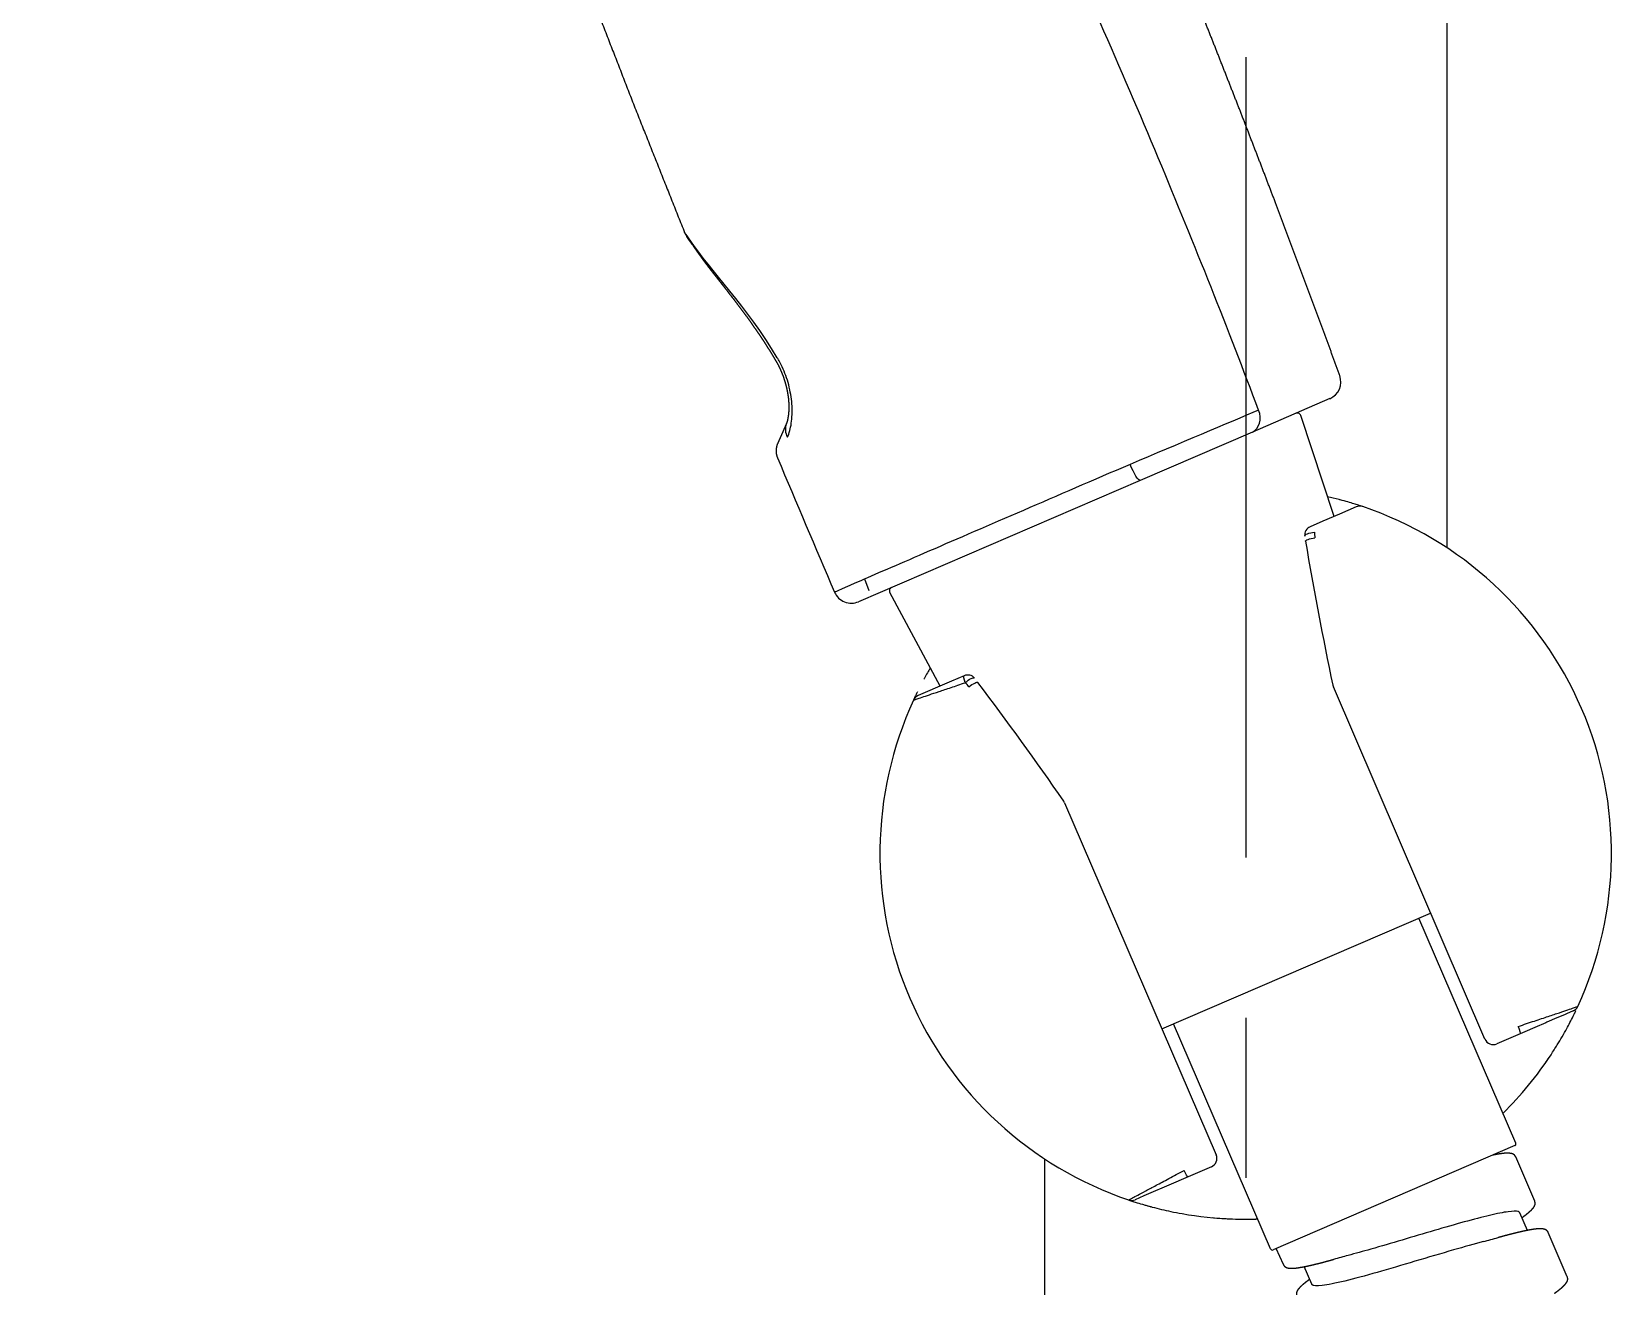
# Model space of a CAD drawing. Header units: millimetres. Extents: x 5066 to 5486, y -1867 to -1273.
# Drawn here: x 5394.63 to 5411.91, y -1611.38 to -1597.66 of the extents above; entities that cross this region are included whole.
import ezdxf

# ---------------------------------------------------------------- set-up
doc = ezdxf.new("R2010")
doc.units = ezdxf.units.MM
doc.header["$LTSCALE"] = 7
doc.header["$MEASUREMENT"] = 0
doc.linetypes.add('CENTER', pattern=[2, 1.25, -0.25, 0.25, -0.25])
doc.layers.add('CL', color=1, linetype='CENTER')
doc.layers.add('DWG', color=7, linetype='CONTINUOUS')

msp = doc.modelspace()

# ---------------------------------------------------------------- linework, layer by layer
at = {"layer": 'CL', "color": 1, "linetype": 'CENTER'}
msp.add_line((5407.912, -1527.939), (5407.912, -1726.342), dxfattribs=at)
at = {"layer": 'DWG'}
for p, q in [((5410.112, -1558.242), (5410.112, -1603.301)), ((5408.832, -1601.672), (5407.985, -1602.037)), ((5408.879, -1602.959), (5408.514, -1601.857)), ((5407.985, -1602.037), (5406.758, -1602.566)), ((5406.758, -1602.566), (5403.679, -1603.892)), ((5409.12, -1602.855), (5408.938, -1602.933)), ((5408.756, -1603.012), (5408.617, -1603.072)), ((5408.617, -1603.072), (5408.617, -1603.072)), ((5408.938, -1602.933), (5408.756, -1603.012)), ((5403.794, -1603.773), (5403.746, -1603.644)), ((5404.571, -1604.814), (5404.021, -1603.792)), ((5404.644, -1604.783), (5404.33, -1604.918)), ((5404.694, -1604.761), (5404.644, -1604.783)), ((5404.833, -1604.702), (5404.694, -1604.761)), ((5410.528, -1608.673), (5408.871, -1604.824)), ((5405.932, -1606.09), (5407.589, -1609.938)), ((5406.996, -1608.561), (5409.935, -1607.295)), ((5410.866, -1609.812), (5409.806, -1607.35)), ((5411.316, -1608.442), (5411.207, -1608.489)), ((5411.397, -1608.407), (5411.316, -1608.442)), ((5411.426, -1608.395), (5411.397, -1608.407)), ((5411.452, -1608.384), (5411.426, -1608.395)), ((5411.493, -1608.366), (5411.452, -1608.384)), ((5408.184, -1610.967), (5407.124, -1608.505)), ((5410.914, -1608.615), (5410.66, -1608.725)), ((5410.965, -1608.593), (5410.914, -1608.615)), ((5411.073, -1608.547), (5410.965, -1608.593)), ((5411.194, -1608.495), (5411.073, -1608.547)), ((5411.207, -1608.489), (5411.194, -1608.495)), ((5405.712, -1609.983), (5405.712, -1641.739)), ((5410.856, -1609.838), (5408.211, -1610.977)), ((5410.637, -1609.938), (5410.635, -1609.933)), ((5411.073, -1610.444), (5410.865, -1609.961)), ((5407.537, -1610.07), (5407.283, -1610.179)), ((5407.123, -1610.248), (5406.799, -1610.387)), ((5407.232, -1610.201), (5407.123, -1610.248)), ((5407.283, -1610.179), (5407.232, -1610.201)), ((5406.799, -1610.387), (5406.703, -1610.429)), ((5410.993, -1610.764), (5410.911, -1610.573)), ((5411.429, -1611.271), (5411.221, -1610.787)), ((5408.324, -1611.138), (5408.247, -1610.961)), ((5408.634, -1611.352), (5408.551, -1611.161))]:
    msp.add_line(p, q, dxfattribs=at)
for centre, radius, start, end in [((5399.71, -1601.387), 2.572, 33.9833, 36.5447), ((5400.142, -1601.09), 2.042, 32.7874, 35.6601), ((5408.753, -1601.489), 0.2, 293.3, 19.9845), ((5408.476, -1601.869), 0.04, 18.3, 113.3), ((5588.265, -1524.398), 201.176, 202.78843, 203.24265), ((5407.918, -1606.617), 3.974, 75.1968, 77.0656), ((5409.159, -1602.947), 0.1, 71.3381, 113.3), ((5407.897, -1606.685), 4.046, 71.3667, 72.0596), ((5407.912, -1606.642), 4, 335.2619, 71.3381), ((5408.657, -1603.164), 0.1, 113.3, 185.7746), ((5452.175, -1595.78), 44.241, 189.6965, 191.7718), ((5409.623, -1603.08), 0.961, 183.1363, 186.7137), ((5404.056, -1603.773), 0.04, 113.3, 208.3), ((5403.6, -1603.708), 0.2, 203.2427, 293.2997), ((5407.889, -1606.629), 3.974, 149.5343, 151.4061), ((5404.872, -1604.793), 0.1, 40.8271, 113.3027), ((5404.149, -1605.437), 0.96, 39.8853, 43.4658), ((5369.617, -1631.334), 44.23, 34.8302, 36.906), ((5408.963, -1604.785), 0.1, 192.0776, 203.3), ((5407.912, -1606.642), 4, 155.2619, 251.3381), ((5404.369, -1605.01), 0.1, 113.3039, 155.2648), ((5405.84, -1606.129), 0.1, 23.3, 34.522), ((5407.912, -1606.642), 4, 331.6345, 333.8174), ((5411.454, -1608.274), 0.1, 293.3, 335.2619), ((5407.912, -1606.642), 4, 328.4279, 331.4034), ((5410.62, -1608.633), 0.1, 203.3, 293.3), ((5407.912, -1606.642), 4, 314.7074, 326.5994), ((5410.848, -1609.82), 0.02, 293.3, 23.3), ((5407.497, -1609.978), 0.1, 293.3, 23.3), ((5406.664, -1610.337), 0.1, 251.3356, 293.2967), ((5407.922, -1606.609), 4.035, 251.3693, 252.0642), ((5407.911, -1606.642), 4, 252.7825, 254.9738), ((5407.912, -1606.642), 4, 255.1883, 258.172), ((5407.912, -1606.641), 4.001, 258.1721, 259.9991), ((5407.912, -1606.642), 4, 259.9992, 267.9265), ((5407.912, -1606.639), 4.003, 267.9281, 271.5879), ((5406.674, -1596.462), 14.927, 284.9011, 285.5336), ((5408.203, -1610.959), 0.02, 203.3, 293.3), ((5412.871, -1625.463), 14.927, 104.9011, 105.5336)]:
    msp.add_arc(centre, radius, start, end, dxfattribs=at)
at = {"layer": 'DWG', "extrusion": (0, 0, -1)}
for centre, major_axis, ratio, start_param, end_param in [((5408.657, -1603.164), (0.0995, 0.0101), 0.301085, 3.141531, 4.809117), ((5408.664, -1603.214), (0.0985, 0.0175), 0.203475, 3.141593, 4.796181), ((5404.872, -1604.793), (-0.0396, 0.0918), 0.188659, -1.311236, -0.000035), ((5404.872, -1604.793), (0.0757, 0.0654), 0.301085, 4.61569, 6.283246), ((5404.904, -1604.833), (0.0803, 0.0596), 0.203506, 4.628655, 6.283179), ((5410.874, -1608.524), (-0.0396, 0.0918), 0.125624, 1.753058, 3.141614), ((5407.243, -1610.087), (-0.0396, 0.0918), 0.125632, 3.141593, 4.530132)]:
    msp.add_ellipse(centre, major_axis=major_axis, ratio=ratio, start_param=start_param, end_param=end_param, dxfattribs=at)
at = {"layer": 'DWG'}
for points, degree, knots in [([(5408.941, -1601.42), (5408.827, -1601.107), (5408.712, -1600.794), (5408.596, -1600.482), (5408.479, -1600.17), (5408.362, -1599.858), (5408.244, -1599.546), (5408.118, -1599.216), (5407.991, -1598.887), (5407.864, -1598.557), (5407.735, -1598.229), (5407.606, -1597.9), (5407.476, -1597.572), (5407.345, -1597.244), (5407.213, -1596.916), (5407.08, -1596.589), (5406.947, -1596.262), (5406.812, -1595.936), (5406.677, -1595.61), (5406.541, -1595.284), (5406.404, -1594.959), (5406.266, -1594.633), (5406.128, -1594.309), (5405.988, -1593.984), (5405.635, -1593.167), (5405.277, -1592.35), (5404.915, -1591.533), (5404.548, -1590.717), (5404.175, -1589.903), (5403.795, -1589.092), (5403.408, -1588.284), (5403.012, -1587.48), (5402.607, -1586.682), (5402.192, -1585.889), (5401.766, -1585.103), (5401.329, -1584.324), (5400.88, -1583.554), (5400.417, -1582.792), (5399.941, -1582.039), (5399.45, -1581.297), (5398.944, -1580.567), (5398.421, -1579.848), (5397.882, -1579.142), (5397.324, -1578.449)], 1, [0, 0, 1.666711, 3.333423, 5.000134, 6.666846, 8.333557, 10.000268, 11.765396, 13.530523, 15.29565, 17.060777, 18.825904, 20.591032, 22.356159, 24.121286, 25.886413, 27.651541, 29.416668, 31.181795, 32.946922, 34.71205, 36.477177, 38.242304, 40.007431, 44.454441, 48.901451, 53.348461, 57.795472, 62.242482, 66.689492, 71.136502, 75.583512, 80.030522, 84.477532, 88.924542, 93.371552, 97.818562, 102.265572, 106.712582, 111.159592, 115.606602, 120.053613, 124.500623, 128.947633, 128.947633]), ([(5408.054, -1601.798), (5407.725, -1600.925), (5407.36, -1600.004), (5406.754, -1598.557), (5406.542, -1598.064), (5406.209, -1597.308), (5406.095, -1597.053), (5405.92, -1596.668), (5405.832, -1596.474), (5405.742, -1596.278), (5405.697, -1596.18), (5405.677, -1596.137), (5405.663, -1596.106), (5405.655, -1596.09), (5405.527, -1595.813), (5405.353, -1595.441), (5405.007, -1594.72), (5404.877, -1594.452), (5404.661, -1594.01), (5404.585, -1593.856), (5404.466, -1593.616), (5404.425, -1593.534), (5404.341, -1593.367), (5404.297, -1593.278), (5403.989, -1592.665), (5403.731, -1592.164), (5403.372, -1591.475), (5403.257, -1591.256), (5403.091, -1590.943), (5403.01, -1590.791), (5402.919, -1590.619), (5402.88, -1590.548), (5402.855, -1590.5), (5402.847, -1590.486), (5401.634, -1588.225), (5400.59, -1586.425), (5399.701, -1584.923), (5399.631, -1584.805), (5399.497, -1584.58), (5399.43, -1584.467), (5399.229, -1584.131), (5399.095, -1583.907), (5398.693, -1583.24), (5398.426, -1582.8), (5398.126, -1582.309), (5398.083, -1582.24), (5398.061, -1582.204), (5398.049, -1582.184), (5398.007, -1582.116), (5397.974, -1582.061), (5397.855, -1581.868), (5397.753, -1581.701), (5397.499, -1581.292), (5397.348, -1581.049), (5396.993, -1580.492), (5396.787, -1580.178), (5396.535, -1579.842)], 3, [0, 0, 0, 0, 0.125, 0.125, 0.1875, 0.1875, 0.21875, 0.21875, 0.234375, 0.2421875, 0.2421875, 0.2460938, 0.2460938, 0.25, 0.25, 0.3125, 0.3125, 0.34375, 0.34375, 0.359375, 0.359375, 0.3671875, 0.3671875, 0.375, 0.375, 0.4375, 0.4375, 0.46875, 0.46875, 0.484375, 0.4921875, 0.4960938, 0.4960938, 0.5, 0.5, 0.75, 0.75, 0.765625, 0.765625, 0.78125, 0.78125, 0.8125, 0.8125, 0.875, 0.875, 0.8828125, 0.8828125, 0.890625, 0.890625, 0.90625, 0.90625, 0.9375, 0.9375, 0.96875, 0.96875, 0.9999967, 0.9999967, 0.9999967, 0.9999967]), ([(5394.635, -1581.263), (5394.752, -1581.524), (5394.868, -1581.785), (5394.983, -1582.047), (5395.097, -1582.309), (5395.211, -1582.571), (5395.324, -1582.833), (5395.436, -1583.096), (5395.56, -1583.387), (5395.682, -1583.678), (5395.804, -1583.97), (5395.924, -1584.262), (5396.044, -1584.554), (5396.163, -1584.847), (5396.281, -1585.14), (5396.398, -1585.434), (5396.514, -1585.728), (5396.629, -1586.022), (5396.743, -1586.316), (5396.856, -1586.611), (5396.968, -1586.907), (5397.08, -1587.203), (5397.19, -1587.499), (5397.3, -1587.795), (5397.408, -1588.092), (5397.516, -1588.389), (5397.623, -1588.686), (5398.124, -1590.089), (5398.626, -1591.492), (5399.131, -1592.893), (5399.641, -1594.293), (5400.159, -1595.69), (5400.686, -1597.083), (5401.225, -1598.472), (5401.776, -1599.856)], 1, [0, 0, 1.42864, 2.85728, 4.28592, 5.71456, 7.1432, 8.57184, 10.00048, 11.580121, 13.159763, 14.739404, 16.319045, 17.898687, 19.478328, 21.05797, 22.637611, 24.217252, 25.796894, 27.376535, 28.956176, 30.535818, 32.115459, 33.695101, 35.274742, 36.854383, 38.434025, 40.013666, 47.461626, 54.909587, 62.357547, 69.805508, 77.253468, 84.701429, 92.149389, 99.59735, 99.59735]), ([(5401.776, -1599.856), (5401.78, -1599.865), (5401.785, -1599.875), (5401.791, -1599.884), (5401.795, -1599.891), (5401.798, -1599.896), (5401.8, -1599.898), (5401.8, -1599.898), (5401.8, -1599.899), (5401.801, -1599.899), (5401.801, -1599.899), (5401.801, -1599.899), (5401.801, -1599.9), (5401.801, -1599.9), (5401.802, -1599.901), (5401.804, -1599.903), (5401.805, -1599.906), (5401.808, -1599.909), (5401.811, -1599.913), (5401.814, -1599.919), (5401.819, -1599.924), (5401.823, -1599.931), (5401.828, -1599.939), (5401.834, -1599.947), (5401.84, -1599.956), (5401.846, -1599.966), (5401.852, -1599.975), (5401.858, -1599.984)], 1, [0, 0, 0.053488, 0.106976, 0.160464, 0.201062, 0.231519, 0.24199, 0.246039, 0.250116, 0.258251, 0.274284, 0.322281, 0.394282, 0.466282, 0.574559, 0.682835, 0.791111, 0.899387, 1.017454, 1.13552, 1.253586, 1.371653, 1.489719, 1.607785, 1.725852, 1.843918, 1.946245, 2.048572, 2.048572]), ([(5401.858, -1599.984), (5401.877, -1600.012), (5401.896, -1600.04), (5401.915, -1600.068), (5401.936, -1600.097), (5401.957, -1600.125), (5401.978, -1600.155), (5402, -1600.184), (5402.023, -1600.214), (5402.046, -1600.244), (5402.07, -1600.275), (5402.094, -1600.306), (5402.119, -1600.337), (5402.144, -1600.369), (5402.169, -1600.401), (5402.195, -1600.434), (5402.221, -1600.467), (5402.247, -1600.501), (5402.273, -1600.535), (5402.3, -1600.569), (5402.326, -1600.603), (5402.352, -1600.638), (5402.379, -1600.673), (5402.406, -1600.709), (5402.433, -1600.745), (5402.46, -1600.782), (5402.487, -1600.819), (5402.514, -1600.857), (5402.54, -1600.896), (5402.567, -1600.934), (5402.594, -1600.974), (5402.621, -1601.013), (5402.647, -1601.053), (5402.673, -1601.094), (5402.699, -1601.135), (5402.725, -1601.176), (5402.75, -1601.218), (5402.775, -1601.261)], 1, [0, 0, 0.258466, 0.516933, 0.775399, 1.033865, 1.292332, 1.550798, 1.809265, 2.067731, 2.326197, 2.584664, 2.84313, 3.101596, 3.360063, 3.618529, 3.876996, 4.135462, 4.393928, 4.652395, 4.910861, 5.164523, 5.418185, 5.671846, 5.925508, 6.17917, 6.432832, 6.686493, 6.940155, 7.193817, 7.447479, 7.701141, 7.954802, 8.208464, 8.462126, 8.715788, 8.969449, 9.223111, 9.476773, 9.476773]), ([(5402.775, -1601.261), (5402.785, -1601.278), (5402.795, -1601.295), (5402.804, -1601.313), (5402.813, -1601.331), (5402.821, -1601.349), (5402.829, -1601.367), (5402.837, -1601.386), (5402.845, -1601.406), (5402.853, -1601.426), (5402.86, -1601.446), (5402.866, -1601.466), (5402.873, -1601.486), (5402.878, -1601.506), (5402.884, -1601.526), (5402.889, -1601.545), (5402.893, -1601.563), (5402.897, -1601.582), (5402.9, -1601.6), (5402.903, -1601.618), (5402.906, -1601.636), (5402.909, -1601.654), (5402.911, -1601.671), (5402.912, -1601.689), (5402.914, -1601.707), (5402.915, -1601.724), (5402.915, -1601.741), (5402.916, -1601.757), (5402.916, -1601.773), (5402.915, -1601.788), (5402.915, -1601.803), (5402.914, -1601.819), (5402.913, -1601.834), (5402.911, -1601.849), (5402.909, -1601.862), (5402.907, -1601.875), (5402.905, -1601.888), (5402.903, -1601.899), (5402.901, -1601.909), (5402.899, -1601.916), (5402.897, -1601.923), (5402.895, -1601.929), (5402.893, -1601.935), (5402.892, -1601.939), (5402.89, -1601.942)], 1, [0, 0, 0.100759, 0.201518, 0.302277, 0.403037, 0.503796, 0.604555, 0.705314, 0.811765, 0.918216, 1.024667, 1.131118, 1.237569, 1.344019, 1.45047, 1.550767, 1.651063, 1.75136, 1.851656, 1.951953, 2.052249, 2.152546, 2.252842, 2.358667, 2.464492, 2.570317, 2.676141, 2.781966, 2.887791, 2.993615, 3.09944, 3.21678, 3.33412, 3.45146, 3.5688, 3.68614, 3.80348, 3.92082, 4.03816, 4.134729, 4.231297, 4.327865, 4.424433, 4.521001, 4.61757, 4.61757]), ([(5402.901, -1602.094), (5402.911, -1602.073), (5402.92, -1602.048), (5402.927, -1602.02), (5402.94, -1601.972), (5402.949, -1601.913), (5402.952, -1601.847), (5402.954, -1601.787), (5402.951, -1601.72), (5402.941, -1601.651), (5402.931, -1601.584), (5402.915, -1601.513), (5402.891, -1601.444), (5402.869, -1601.38), (5402.841, -1601.316), (5402.809, -1601.257), (5402.802, -1601.246), (5402.796, -1601.235), (5402.79, -1601.224)], 3, [0, 0, 0, 0, 0.136682, 0.136682, 0.136682, 0.368618, 0.368618, 0.368618, 0.577307, 0.577307, 0.577307, 0.777603, 0.777603, 0.777603, 0.964538, 0.964538, 0.964538, 1, 1, 1, 1]), ([(5402.89, -1601.942), (5402.882, -1601.962), (5402.874, -1601.98), (5402.866, -1601.997), (5402.859, -1602.014), (5402.852, -1602.03), (5402.845, -1602.045), (5402.839, -1602.059), (5402.833, -1602.073), (5402.827, -1602.085), (5402.822, -1602.097), (5402.817, -1602.108), (5402.813, -1602.117), (5402.809, -1602.126), (5402.806, -1602.134), (5402.803, -1602.141), (5402.801, -1602.146), (5402.799, -1602.15), (5402.797, -1602.153), (5402.796, -1602.156), (5402.795, -1602.158), (5402.794, -1602.16), (5402.794, -1602.16), (5402.794, -1602.16), (5402.794, -1602.161), (5402.794, -1602.161), (5402.794, -1602.161), (5402.794, -1602.161), (5402.794, -1602.161), (5402.793, -1602.162), (5402.793, -1602.163), (5402.793, -1602.164), (5402.788, -1602.174), (5402.785, -1602.185), (5402.782, -1602.196), (5402.78, -1602.207), (5402.778, -1602.218), (5402.777, -1602.23), (5402.777, -1602.242), (5402.777, -1602.253), (5402.778, -1602.267), (5402.78, -1602.28), (5402.783, -1602.294), (5402.787, -1602.307), (5402.792, -1602.319)], 1, [0, 0, 0.226966, 0.453932, 0.680898, 0.907864, 1.13483, 1.361796, 1.588762, 1.815728, 2.042694, 2.26966, 2.496627, 2.723593, 2.950559, 3.177525, 3.404491, 3.591506, 3.77852, 3.965535, 4.15255, 4.325729, 4.498908, 4.658025, 4.717692, 4.777358, 4.782954, 4.788249, 4.78957, 4.790892, 4.79356, 4.798874, 4.804189, 4.860416, 4.916643, 4.97287, 5.03053, 5.08819, 5.14585, 5.203511, 5.261171, 5.329108, 5.397045, 5.464982, 5.532919, 5.600856, 5.600856]), ([(5406.647, -1602.391), (5406.242, -1602.565), (5405.853, -1602.733), (5405.109, -1603.054), (5404.759, -1603.205), (5404.149, -1603.469), (5403.888, -1603.582), (5403.52, -1603.742), (5403.417, -1603.787), (5403.416, -1603.787), (5403.416, -1603.787), (5403.416, -1603.787)], 3, [0, 0, 0, 0, 0.125, 0.125, 0.25, 0.25, 0.375, 0.375, 0.5, 0.5, 0.5007302, 0.5007302, 0.5007302, 0.5007302]), ([(5409.096, -1602.821), (5409.096, -1602.821), (5409.077, -1602.816), (5409.055, -1602.809), (5409.029, -1602.801), (5409.029, -1602.801)], 3, [0.18713878, 0.18713878, 0.18713878, 0.18713878, 0.1875, 0.25, 0.25071973, 0.25071973, 0.25071973, 0.25071973]), ([(5404.3, -1604.922), (5404.3, -1604.922), (5404.294, -1604.936), (5404.283, -1604.959), (5404.279, -1604.968), (5404.279, -1604.968)], 3, [0.8744278, 0.8744278, 0.8744278, 0.8744278, 0.875, 0.9375, 1, 1, 1, 1]), ([(5404.322, -1604.878), (5404.32, -1604.881), (5404.318, -1604.884), (5404.31, -1604.901), (5404.305, -1604.912), (5404.3, -1604.922)], 3, [18.09214, 18.09214, 18.09214, 18.09214, 18.2728263, 18.2728263, 19.038782, 19.038782, 19.038782, 19.038782]), ([(5411.501, -1608.407), (5411.503, -1608.404), (5411.504, -1608.401), (5411.512, -1608.385), (5411.518, -1608.372), (5411.523, -1608.362)], 3, [18.0823706, 18.0823706, 18.0823706, 18.0823706, 18.240362, 18.240362, 19.0352989, 19.0352989, 19.0352989, 19.0352989]), ([(5410.865, -1609.961), (5410.862, -1609.954), (5410.858, -1609.949), (5410.854, -1609.944), (5410.849, -1609.939), (5410.844, -1609.936), (5410.839, -1609.932), (5410.834, -1609.93), (5410.826, -1609.927), (5410.818, -1609.924), (5410.81, -1609.923), (5410.801, -1609.922), (5410.793, -1609.921), (5410.781, -1609.92), (5410.769, -1609.92), (5410.755, -1609.921), (5410.741, -1609.922), (5410.727, -1609.923), (5410.711, -1609.925), (5410.695, -1609.928), (5410.677, -1609.93), (5410.659, -1609.934), (5410.64, -1609.937), (5410.62, -1609.941), (5410.613, -1609.942)], 1, [0, 0, 0.098664, 0.197327, 0.295991, 0.394654, 0.493318, 0.591982, 0.690645, 0.844485, 0.998324, 1.152163, 1.306003, 1.459842, 1.661125, 1.862408, 2.06369, 2.264973, 2.466256, 2.667538, 2.868821, 3.070104, 3.271386, 3.472669, 3.673952, 3.73573, 3.73573]), ([(5406.68, -1610.448), (5406.68, -1610.448), (5406.666, -1610.443), (5406.646, -1610.436), (5406.635, -1610.433), (5406.633, -1610.432)], 3, [0.8746327, 0.8746327, 0.8746327, 0.8746327, 0.875, 0.9375, 0.9784743, 0.9784743, 0.9784743, 0.9784743]), ([(5410.933, -1610.625), (5410.935, -1610.624), (5410.949, -1610.614), (5410.962, -1610.604), (5410.974, -1610.595), (5410.986, -1610.586), (5410.996, -1610.577), (5411.007, -1610.569), (5411.016, -1610.561), (5411.025, -1610.552), (5411.033, -1610.545), (5411.041, -1610.537), (5411.048, -1610.529), (5411.06, -1610.515), (5411.07, -1610.499), (5411.077, -1610.482), (5411.078, -1610.464), (5411.073, -1610.444)], 1, [2.573214, 2.573214, 2.59707, 2.768816, 2.940562, 3.112308, 3.284054, 3.4558, 3.627546, 3.799292, 3.971038, 4.142784, 4.31453, 4.486276, 4.80182, 5.117364, 5.432907, 5.748451, 6.063995, 6.063995]), ([(5408.044, -1610.64), (5408.037, -1610.64), (5408.03, -1610.64), (5408.023, -1610.64), (5408.022, -1610.64)], 3, [0.245550305, 0.245550305, 0.245550305, 0.245550305, 0.25, 0.250298375, 0.250298375, 0.250298375, 0.250298375]), ([(5410.911, -1610.573), (5410.908, -1610.567), (5410.889, -1610.552), (5410.797, -1610.554), (5410.591, -1610.595), (5410.31, -1610.669), (5409.977, -1610.765), (5409.622, -1610.87), (5409.298, -1610.966), (5409.11, -1611.018), (5409.033, -1611.038)], 3, [82.174721, 82.174721, 82.174721, 82.174721, 82.310341, 82.614069, 82.917798, 83.221526, 83.525254, 83.828982, 84.13271, 84.378013, 84.378013, 84.378013, 84.378013]), ([(5411.221, -1610.787), (5411.218, -1610.781), (5411.214, -1610.775), (5411.21, -1610.77), (5411.205, -1610.766), (5411.2, -1610.762), (5411.195, -1610.759), (5411.19, -1610.756), (5411.182, -1610.753), (5411.174, -1610.751), (5411.166, -1610.749), (5411.157, -1610.748), (5411.149, -1610.747), (5411.137, -1610.747), (5411.125, -1610.747), (5411.111, -1610.747), (5411.097, -1610.748), (5411.083, -1610.75), (5411.067, -1610.752), (5411.051, -1610.754), (5411.033, -1610.757), (5411.015, -1610.76), (5410.996, -1610.764), (5410.976, -1610.768), (5410.957, -1610.772), (5410.937, -1610.776), (5410.916, -1610.781), (5410.894, -1610.786), (5410.872, -1610.791), (5410.849, -1610.797), (5410.826, -1610.803), (5410.801, -1610.809), (5410.777, -1610.815), (5410.751, -1610.822), (5410.725, -1610.829), (5410.698, -1610.836), (5410.671, -1610.844)], 1, [0, 0, 0.098664, 0.197327, 0.295991, 0.394654, 0.493318, 0.591982, 0.690645, 0.844485, 0.998324, 1.152163, 1.306003, 1.459842, 1.661125, 1.862407, 2.06369, 2.264973, 2.466255, 2.667538, 2.868821, 3.070103, 3.271386, 3.472669, 3.673951, 3.858158, 4.042365, 4.226572, 4.410779, 4.594986, 4.779193, 4.9634, 5.147607, 5.331814, 5.516021, 5.700228, 5.884435, 6.068642, 6.068642]), ([(5410.512, -1610.887), (5410.412, -1610.913), (5410.173, -1610.981), (5409.762, -1611.103), (5409.339, -1611.228), (5408.978, -1611.326), (5408.725, -1611.377), (5408.645, -1611.371), (5408.634, -1611.354), (5408.634, -1611.352)], 3, [83.113022, 83.113022, 83.113022, 83.113022, 83.429303, 83.798459, 84.167615, 84.536771, 84.905927, 85.275084, 85.316314, 85.316314, 85.316314, 85.316314]), ([(5408.324, -1611.138), (5408.327, -1611.144), (5408.331, -1611.15), (5408.335, -1611.155), (5408.34, -1611.159), (5408.345, -1611.163), (5408.35, -1611.166), (5408.355, -1611.169), (5408.363, -1611.172), (5408.371, -1611.174), (5408.379, -1611.176), (5408.387, -1611.177), (5408.396, -1611.178), (5408.408, -1611.178), (5408.42, -1611.178), (5408.433, -1611.178), (5408.447, -1611.177), (5408.462, -1611.176), (5408.478, -1611.174), (5408.494, -1611.171), (5408.511, -1611.168), (5408.53, -1611.165), (5408.549, -1611.162), (5408.569, -1611.158), (5408.588, -1611.154), (5408.608, -1611.149), (5408.629, -1611.145), (5408.65, -1611.14), (5408.672, -1611.134), (5408.695, -1611.129), (5408.719, -1611.123), (5408.743, -1611.117), (5408.768, -1611.11), (5408.794, -1611.103), (5408.82, -1611.096), (5408.846, -1611.089), (5408.874, -1611.082)], 1, [0, 0, 0.098664, 0.197327, 0.295991, 0.394654, 0.493318, 0.591981, 0.690645, 0.844484, 0.998323, 1.152163, 1.306002, 1.459841, 1.661124, 1.862406, 2.063689, 2.264972, 2.466254, 2.667537, 2.868819, 3.070102, 3.271384, 3.472667, 3.67395, 3.858157, 4.042364, 4.226571, 4.410778, 4.594985, 4.779192, 4.963399, 5.147606, 5.331813, 5.516021, 5.700228, 5.884435, 6.068642, 6.068642]), ([(5408.611, -1611.3), (5408.609, -1611.302), (5408.596, -1611.311), (5408.583, -1611.321), (5408.571, -1611.33), (5408.559, -1611.339), (5408.548, -1611.348), (5408.538, -1611.356), (5408.528, -1611.365), (5408.52, -1611.373), (5408.511, -1611.381), (5408.504, -1611.389), (5408.497, -1611.396), (5408.485, -1611.41), (5408.475, -1611.426), (5408.468, -1611.443), (5408.466, -1611.461), (5408.471, -1611.481)], 1, [2.573214, 2.573214, 2.597065, 2.768811, 2.940557, 3.112303, 3.284049, 3.455795, 3.627541, 3.799287, 3.971033, 4.142779, 4.314525, 4.486271, 4.801816, 5.11736, 5.432905, 5.74845, 6.063995, 6.063995]), ([(5411.289, -1611.452), (5411.291, -1611.45), (5411.305, -1611.441), (5411.318, -1611.431), (5411.33, -1611.422), (5411.342, -1611.413), (5411.352, -1611.404), (5411.363, -1611.396), (5411.372, -1611.387), (5411.381, -1611.379), (5411.389, -1611.371), (5411.397, -1611.363), (5411.404, -1611.356), (5411.416, -1611.341), (5411.426, -1611.326), (5411.433, -1611.309), (5411.434, -1611.291), (5411.429, -1611.271)], 1, [2.573214, 2.573214, 2.597069, 2.768815, 2.940561, 3.112307, 3.284053, 3.455799, 3.627545, 3.799291, 3.971037, 4.142783, 4.314529, 4.486275, 4.801819, 5.117363, 5.432907, 5.748451, 6.063995, 6.063995])]:
    msp.add_open_spline(points, degree=degree, knots=knots, dxfattribs=at)
for points in [[(5401.843, -1599.949), (5401.846, -1599.962), (5401.852, -1599.973), (5401.859, -1599.984)], [(5402.79, -1601.224), (5402.46, -1600.673), (5402.053, -1600.263), (5401.843, -1599.949)], [(5408.054, -1601.798), (5407.727, -1601.935), (5407.174, -1602.169), (5406.647, -1602.391)], [(5407.985, -1602.037), (5408.06, -1602.005), (5408.092, -1601.893), (5408.054, -1601.798)], [(5402.891, -1601.943), (5402.871, -1601.989), (5402.874, -1602.046), (5402.901, -1602.094)], [(5406.758, -1602.566), (5406.742, -1602.573), (5406.689, -1602.489), (5406.647, -1602.391)], [(5408.947, -1602.778), (5408.943, -1602.777), (5408.938, -1602.776), (5408.933, -1602.775)], [(5409.029, -1602.801), (5409.004, -1602.794), (5408.977, -1602.786), (5408.947, -1602.778)], [(5409.144, -1602.836), (5409.13, -1602.832), (5409.115, -1602.827), (5409.096, -1602.821)], [(5409.191, -1602.852), (5409.191, -1602.852), (5409.191, -1602.852), (5409.191, -1602.852)], [(5404.279, -1604.968), (5404.279, -1604.968), (5404.285, -1604.966), (5404.315, -1604.956), (5404.369, -1604.937), (5404.449, -1604.91), (5404.555, -1604.875), (5404.685, -1604.831), (5404.79, -1604.796), (5404.845, -1604.777)], [(5404.4, -1604.727), (5404.397, -1604.731), (5404.395, -1604.736), (5404.393, -1604.74)], [(5410.893, -1608.535), (5410.956, -1608.514), (5411.075, -1608.474), (5411.225, -1608.424), (5411.347, -1608.383), (5411.44, -1608.351), (5411.502, -1608.33), (5411.537, -1608.318), (5411.544, -1608.316), (5411.544, -1608.316)], [(5411.424, -1608.557), (5411.426, -1608.552), (5411.429, -1608.547), (5411.431, -1608.542)], [(5411.251, -1608.844), (5411.275, -1608.807), (5411.298, -1608.771), (5411.319, -1608.736)], [(5411.164, -1608.971), (5411.195, -1608.927), (5411.224, -1608.885), (5411.251, -1608.844)], [(5406.632, -1610.432), (5406.632, -1610.432), (5406.638, -1610.428), (5406.671, -1610.411), (5406.729, -1610.38), (5406.815, -1610.335), (5406.929, -1610.274), (5407.069, -1610.2), (5407.18, -1610.14), (5407.239, -1610.109)], [(5406.68, -1610.448), (5406.693, -1610.452), (5406.709, -1610.457), (5406.728, -1610.463)], [(5406.794, -1610.483), (5406.819, -1610.49), (5406.845, -1610.497), (5406.874, -1610.505)], [(5406.874, -1610.505), (5406.879, -1610.506), (5406.884, -1610.508), (5406.889, -1610.509)], [(5407.544, -1610.625), (5407.615, -1610.632), (5407.689, -1610.637), (5407.767, -1610.639)]]:
    msp.add_open_spline(points, degree=3, dxfattribs=at)

doc.saveas('drawing.dxf')
